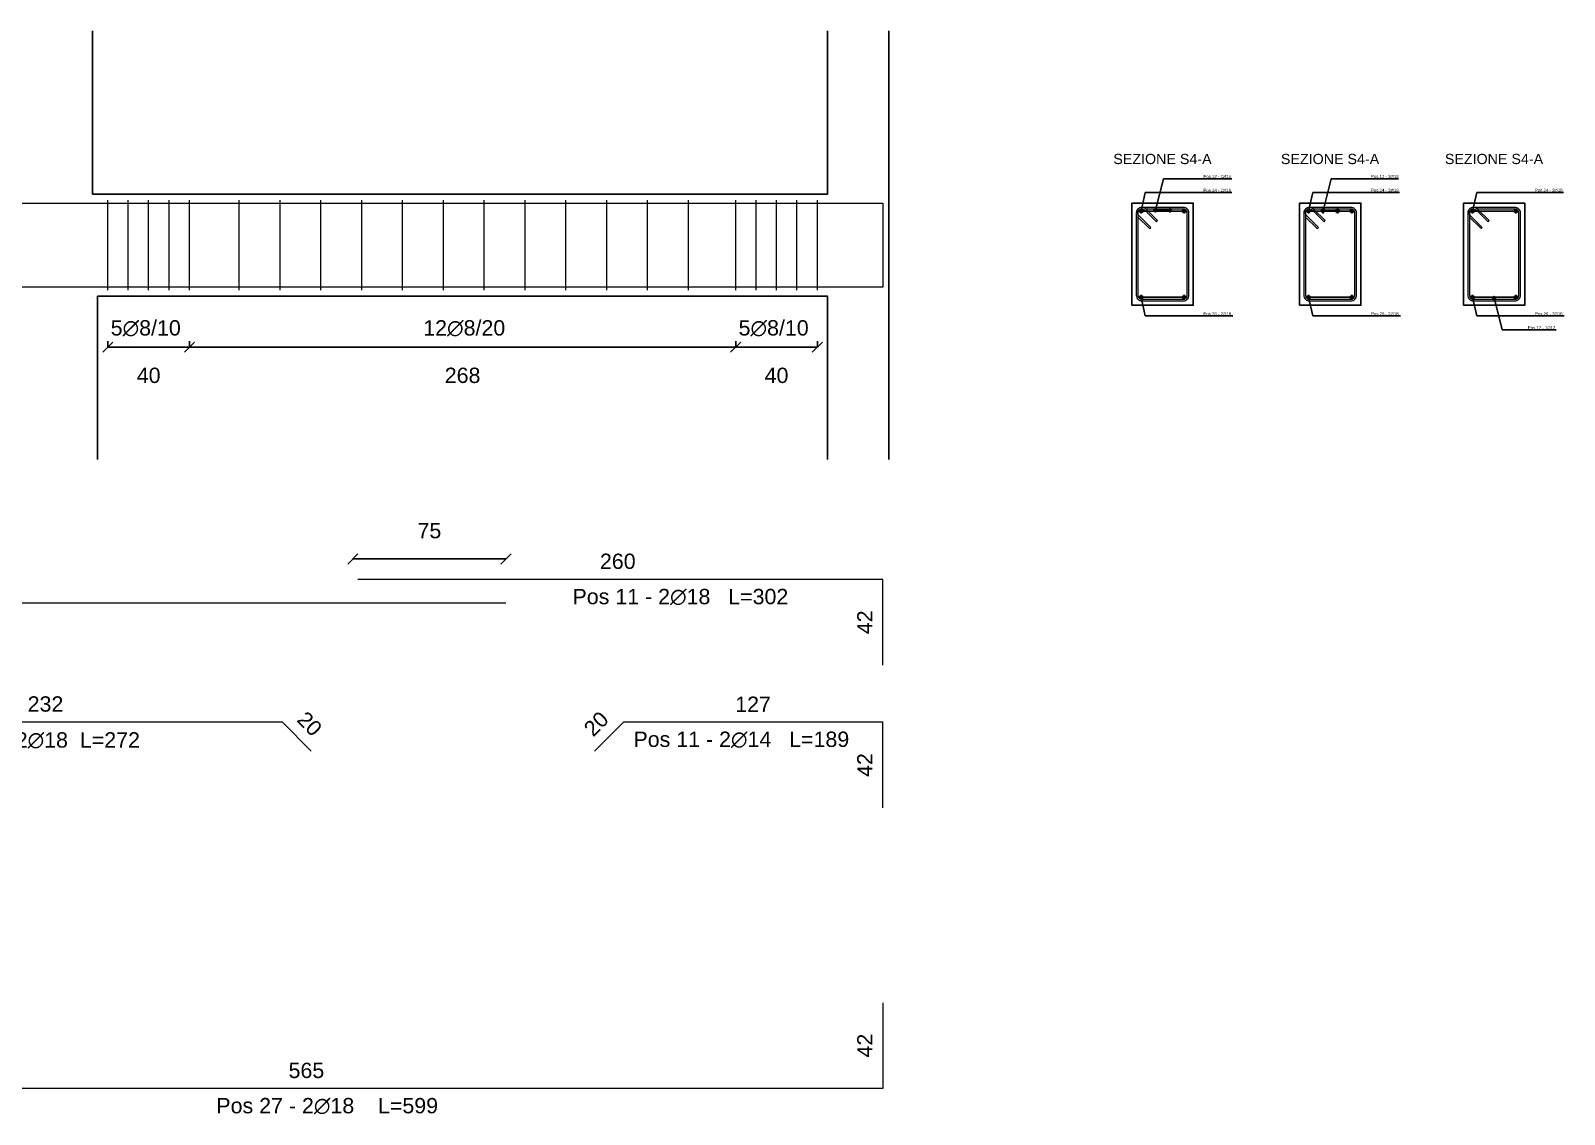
# Model space of a CAD drawing. Header units: millimetres. Extents: x -455371 to 117772, y -78417 to 116564.
# Drawn here: x -255903 to -248392, y -16116 to -10811 of the extents above; entities that cross this region are included whole.
import ezdxf
from ezdxf import colors
from ezdxf.entities.mleader import LeaderData, LeaderLine
from ezdxf.math import Vec2, Vec3

# ---------------------------------------------------------------- set-up
doc = ezdxf.new("R2010")
doc.units = ezdxf.units.MM
doc.linetypes.add('CENTER2', pattern=[28.575, 19.05, -3.175, 3.175, -3.175])
doc.layers.get('0').update_dxf_attribs({"color": 255})
for name, color, linetype, lineweight in [('armature', 5, 'Continuous', 18), ('Cls', 7, 'Continuous', 25), ('quote', 5, 'Continuous', 15), ('Scritte', 7, 'Continuous', 15), ('staffe', 10, 'Continuous', 15)]:
    doc.layers.add(name, color=color, linetype=linetype, lineweight=lineweight)
doc.styles.get("Standard").update_dxf_attribs({"font": 'arial.ttf'})
doc.dimstyles.new('per distinte 1 a 50', dxfattribs={"dimtxt": 75, "dimasz": 150, "dimexe": 0.18, "dimexo": 250, "dimgap": 50, "dimtad": 1, "dimdec": 0, "dimlfac": 0.1, "dimzin": 0, "dimdsep": 46, "dimtxsty": 'Standard', "dimblk": 'NONE', "dimcen": 0, "dimse1": 1, "dimse2": 1, "dimsd1": 1, "dimsd2": 1, "dimadec": 0, "dimazin": 0, "dimtfac": 1, "dimtdec": 0, "dimtix": 1, "dimtofl": 0, "dimtmove": 0, "dimatfit": 3, "dimldrblk": 'NONE', "dimfxl": 250, "dimfxlon": 1, "dimtolj": 1, "dimtzin": 0, "dimarcsym": 2})
doc.dimstyles.new('scala1 a 50', dxfattribs={"dimtxt": 75, "dimasz": 50, "dimexe": 0.18, "dimexo": 250, "dimgap": 100, "dimtad": 2, "dimdec": 0, "dimlfac": 0.1, "dimzin": 0, "dimdsep": 46, "dimtxsty": 'Standard', "dimblk": 'OBLIQUE', "dimcen": -100, "dimadec": 0, "dimazin": 0, "dimtfac": 1, "dimtdec": 0, "dimtofl": 0, "dimtmove": 0, "dimatfit": 3, "dimfxl": 250, "dimfxlon": 1, "dimtolj": 1, "dimtzin": 0, "dimarcsym": 0})

# ---------------------------------------------------------------- blocks, each defined once
blk = doc.blocks.new('*U360')
at = {"layer": 'staffe'}
blk.add_lwpolyline([(0, -220), (0, 220)], dxfattribs=at)
blk = doc.blocks.new('*U361')
at = {"layer": 'Cls', "color": 0, "linetype": 'ByBlock', "lineweight": -2, "transparency": 16777216}
for p in [(0, 0), (100, 0), (200, 0), (300, 0), (400, 0)]:
    blk.add_blockref('*U360', p, dxfattribs=at)
blk = doc.blocks.new('*U372')
at = {"layer": 'staffe'}
blk.add_lwpolyline([(0, -220), (0, 220)], dxfattribs=at)
blk = doc.blocks.new('*U373')
at = {"layer": 'Cls', "color": 0, "linetype": 'ByBlock', "lineweight": -2, "transparency": 16777216}
for p in [(0, 0), (100, 0), (200, 0), (300, 0), (400, 0)]:
    blk.add_blockref('*U372', p, dxfattribs=at)
blk = doc.blocks.new('*U492')
at = {"layer": 'staffe'}
blk.add_lwpolyline([(0, -220), (0, 220)], dxfattribs=at)
blk = doc.blocks.new('*U493')
at = {"layer": 'Cls', "color": 0, "linetype": 'ByBlock', "lineweight": -2, "transparency": 16777216}
for p in [(0, 0), (200, 0), (400, 0), (600, 0), (800, 0), (1000, 0), (1200, 0), (1400, 0), (1600, 0), (1800, 0), (2000, 0), (2200, 0)]:
    blk.add_blockref('*U492', p, dxfattribs=at)
blk = doc.blocks.new('_Oblique')
at = {"color": 0, "linetype": 'ByBlock', "lineweight": -2}
blk.add_line((-0.5, -0.5), (0.5, 0.5), dxfattribs=at)
blk = doc.blocks.new('*D571')
at = {"layer": 'Defpoints', "color": 0, "transparency": 16777216}
for p in [(-252450.4, -12080.8), (-252050.4, -12080.8), (-252050.4, -12360.3)]:
    blk.add_point(p, dxfattribs=at)
at = {"layer": 'quote', "color": 0, "lineweight": -2, "transparency": 16777216}
for p, q in [((-252450.4, -12330.8), (-252450.4, -12360.5)), ((-252450.4, -12360.3), (-252050.4, -12360.3)), ((-252050.4, -12330.8), (-252050.4, -12360.5))]:
    blk.add_line(p, q, dxfattribs=at)
at = {"layer": 'quote', "color": 0, "lineweight": -2, "transparency": 16777216, "xscale": 50, "yscale": 50, "zscale": 50, "rotation": 180}
blk.add_blockref('_Oblique', (-252450.4, -12360.3), dxfattribs=at)
at = {"layer": 'quote', "color": 0, "lineweight": -2, "transparency": 16777216, "xscale": 50, "yscale": 50, "zscale": 50}
blk.add_blockref('_Oblique', (-252050.4, -12360.3), dxfattribs=at)
at = {"layer": 'quote', "color": 0, "transparency": 16777216, "insert": (-252250.4, -12498.6), "char_height": 75, "attachment_point": 5}
blk.add_mtext('\\A1;40', dxfattribs=at)
blk = doc.blocks.new('*D618')
at = {"layer": 'Defpoints', "color": 0, "transparency": 16777216}
for p in [(-255525.4, -12080.8), (-255125.4, -12080.8), (-255125.4, -12360.3)]:
    blk.add_point(p, dxfattribs=at)
at = {"layer": 'quote', "color": 0, "lineweight": -2, "transparency": 16777216}
for p, q in [((-255525.4, -12330.8), (-255525.4, -12360.5)), ((-255525.4, -12360.3), (-255125.4, -12360.3)), ((-255125.4, -12330.8), (-255125.4, -12360.5))]:
    blk.add_line(p, q, dxfattribs=at)
at = {"layer": 'quote', "color": 0, "lineweight": -2, "transparency": 16777216, "xscale": 50, "yscale": 50, "zscale": 50, "rotation": 180}
blk.add_blockref('_Oblique', (-255525.4, -12360.3), dxfattribs=at)
at = {"layer": 'quote', "color": 0, "lineweight": -2, "transparency": 16777216, "xscale": 50, "yscale": 50, "zscale": 50}
blk.add_blockref('_Oblique', (-255125.4, -12360.3), dxfattribs=at)
at = {"layer": 'quote', "color": 0, "transparency": 16777216, "insert": (-255325.4, -12498.6), "char_height": 75, "attachment_point": 5}
blk.add_mtext('\\A1;40', dxfattribs=at)
blk = doc.blocks.new('*D671')
at = {"layer": 'Defpoints', "color": 0, "transparency": 16777216}
for p in [(-255125.4, -12080.8), (-252450.4, -12080.8), (-252450.4, -12360.3)]:
    blk.add_point(p, dxfattribs=at)
at = {"layer": 'quote', "color": 0, "lineweight": -2, "transparency": 16777216}
for p, q in [((-255125.4, -12330.8), (-255125.4, -12360.5)), ((-255125.4, -12360.3), (-252450.4, -12360.3)), ((-252450.4, -12330.8), (-252450.4, -12360.5))]:
    blk.add_line(p, q, dxfattribs=at)
at = {"layer": 'quote', "color": 0, "lineweight": -2, "transparency": 16777216, "xscale": 50, "yscale": 50, "zscale": 50, "rotation": 180}
blk.add_blockref('_Oblique', (-255125.4, -12360.3), dxfattribs=at)
at = {"layer": 'quote', "color": 0, "lineweight": -2, "transparency": 16777216, "xscale": 50, "yscale": 50, "zscale": 50}
blk.add_blockref('_Oblique', (-252450.4, -12360.3), dxfattribs=at)
at = {"layer": 'quote', "color": 0, "transparency": 16777216, "insert": (-253787.9, -12498.6), "char_height": 75, "attachment_point": 5}
blk.add_mtext('\\A1;268', dxfattribs=at)
blk = doc.blocks.new('*D1281')
at = {"layer": 'Defpoints', "color": 0, "transparency": 16777216}
for p in [(-251730.4, -15569.6), (-251730.4, -15569.6), (-251730.4, -15989.6)]:
    blk.add_point(p, dxfattribs=at)
at = {"layer": 'quote', "color": 0, "transparency": 16777216, "insert": (-251818, -15779.6), "char_height": 75, "attachment_point": 5, "rotation": 90}
blk.add_mtext('\\A1;42', dxfattribs=at)
blk = doc.blocks.new('_None')
blk = doc.blocks.new('*D1282')
at = {"layer": 'Defpoints', "color": 0, "transparency": 16777216}
for p in [(-257375.4, -15989.6), (-257375.4, -15989.6), (-251730.4, -15989.6)]:
    blk.add_point(p, dxfattribs=at)
at = {"layer": 'quote', "color": 0, "transparency": 16777216, "insert": (-254552.9, -15901.3), "char_height": 75, "attachment_point": 5}
blk.add_mtext('\\A1;565', dxfattribs=at)
blk = doc.blocks.new('*D1289')
at = {"layer": 'Defpoints', "color": 0, "transparency": 16777216}
for p in [(-251730.4, -13497.2), (-251730.4, -13497.2), (-251730.4, -13917.2)]:
    blk.add_point(p, dxfattribs=at)
at = {"layer": 'quote', "color": 0, "transparency": 16777216, "insert": (-251818, -13707.2), "char_height": 75, "attachment_point": 5, "rotation": 90}
blk.add_mtext('\\A1;42', dxfattribs=at)
blk = doc.blocks.new('*D1290')
at = {"layer": 'Defpoints', "color": 0, "transparency": 16777216}
for p in [(-254325.4, -13497.2), (-254325.4, -13497.2), (-251730.4, -13497.2)]:
    blk.add_point(p, dxfattribs=at)
at = {"layer": 'quote', "color": 0, "transparency": 16777216, "insert": (-253027.9, -13408.9), "char_height": 75, "attachment_point": 5}
blk.add_mtext('\\A1;260', dxfattribs=at)
blk = doc.blocks.new('*D1291')
at = {"layer": 'Defpoints', "color": 0, "transparency": 16777216}
for p in [(-254325.4, -13397), (-254325.4, -13497.2), (-253575.4, -13613.1)]:
    blk.add_point(p, dxfattribs=at)
at = {"layer": 'quote', "color": 0, "lineweight": -2, "transparency": 16777216}
for p, q in [((-254325.4, -13397), (-254325.4, -13396.8)), ((-253575.4, -13397), (-254325.4, -13397)), ((-253575.4, -13397), (-253575.4, -13396.8))]:
    blk.add_line(p, q, dxfattribs=at)
at = {"layer": 'quote', "color": 0, "lineweight": -2, "transparency": 16777216, "xscale": 50, "yscale": 50, "zscale": 50, "rotation": 180}
blk.add_blockref('_Oblique', (-254325.4, -13397), dxfattribs=at)
at = {"layer": 'quote', "color": 0, "lineweight": -2, "transparency": 16777216, "xscale": 50, "yscale": 50, "zscale": 50}
blk.add_blockref('_Oblique', (-253575.4, -13397), dxfattribs=at)
at = {"layer": 'quote', "color": 0, "transparency": 16777216, "insert": (-253950.4, -13258.8), "char_height": 75, "attachment_point": 5}
blk.add_mtext('\\A1;75', dxfattribs=at)
blk = doc.blocks.new('*D1296')
at = {"layer": 'Defpoints', "color": 0, "transparency": 16777216}
for p in [(-254670.6, -14195.9), (-254670.6, -14195.9), (-254529.2, -14337.3)]:
    blk.add_point(p, dxfattribs=at)
at = {"layer": 'quote', "color": 0, "transparency": 16777216, "insert": (-254537.5, -14204.2), "char_height": 75, "attachment_point": 5, "rotation": 315}
blk.add_mtext('\\A1;20', dxfattribs=at)
blk = doc.blocks.new('*D1297')
at = {"layer": 'Defpoints', "color": 0, "transparency": 16777216}
for p in [(-256990.6, -14195.9), (-254670.6, -14195.9), (-254670.6, -14195.9)]:
    blk.add_point(p, dxfattribs=at)
at = {"layer": 'quote', "color": 0, "transparency": 16777216, "insert": (-255830.6, -14107.6), "char_height": 75, "attachment_point": 5}
blk.add_mtext('\\A1;232', dxfattribs=at)
blk = doc.blocks.new('*D1301')
at = {"layer": 'Defpoints', "color": 0, "transparency": 16777216}
for p in [(-251730.4, -14195.9), (-251730.4, -14195.9), (-251730.4, -14615.9)]:
    blk.add_point(p, dxfattribs=at)
at = {"layer": 'quote', "color": 0, "transparency": 16777216, "insert": (-251818, -14405.9), "char_height": 75, "attachment_point": 5, "rotation": 90}
blk.add_mtext('\\A1;42', dxfattribs=at)
blk = doc.blocks.new('*D1302')
at = {"layer": 'Defpoints', "color": 0, "transparency": 16777216}
for p in [(-253000.4, -14195.9), (-253000.4, -14195.9), (-251730.4, -14195.9)]:
    blk.add_point(p, dxfattribs=at)
at = {"layer": 'quote', "color": 0, "transparency": 16777216, "insert": (-252365.4, -14108.3), "char_height": 75, "attachment_point": 5}
blk.add_mtext('\\A1;127', dxfattribs=at)
blk = doc.blocks.new('*D1303')
at = {"layer": 'Defpoints', "color": 0, "transparency": 16777216}
for p in [(-253000.4, -14195.9), (-253000.4, -14195.9), (-253141.8, -14337.3)]:
    blk.add_point(p, dxfattribs=at)
at = {"layer": 'quote', "color": 0, "transparency": 16777216, "insert": (-253133.5, -14204.2), "char_height": 75, "attachment_point": 5, "rotation": 45}
blk.add_mtext('\\A1;20', dxfattribs=at)
blk = doc.blocks.new('*U1246')
at = {"layer": 'Cls', "color": 0, "linetype": 'CENTER2', "transparency": 16777216}
for p, q in [((-12.5, 0), (-1.8, 0)), ((0, 1.8), (0, 12.5)), ((1.8, 0), (12.5, 0)), ((0, -12.5), (0, -1.8))]:
    blk.add_line(p, q, dxfattribs=at)
at = {"layer": 'Cls', "color": 0, "linetype": 'Continuous', "transparency": 16777216}
for p, q in [((-0.9, 0), (0.9, 0)), ((0, -0.9), (0, 0.9))]:
    blk.add_line(p, q, dxfattribs=at)
blk = doc.blocks.new('*U1247')
at = {"layer": 'Cls', "color": 0, "linetype": 'CENTER2', "transparency": 16777216}
for p, q in [((-12.5, 0), (-1.8, 0)), ((0, 1.8), (0, 12.5)), ((1.8, 0), (12.5, 0)), ((0, -12.5), (0, -1.8))]:
    blk.add_line(p, q, dxfattribs=at)
at = {"layer": 'Cls', "color": 0, "linetype": 'Continuous', "transparency": 16777216}
for p, q in [((-0.9, 0), (0.9, 0)), ((0, -0.9), (0, 0.9))]:
    blk.add_line(p, q, dxfattribs=at)
blk = doc.blocks.new('*U1248')
at = {"layer": 'Cls', "color": 0, "linetype": 'CENTER2', "transparency": 16777216}
for p, q in [((-12.5, 0), (-1.8, 0)), ((0, 1.8), (0, 12.5)), ((1.8, 0), (12.5, 0)), ((0, -12.5), (0, -1.8))]:
    blk.add_line(p, q, dxfattribs=at)
at = {"layer": 'Cls', "color": 0, "linetype": 'Continuous', "transparency": 16777216}
for p, q in [((-0.9, 0), (0.9, 0)), ((0, -0.9), (0, 0.9))]:
    blk.add_line(p, q, dxfattribs=at)
blk = doc.blocks.new('*U1249')
at = {"layer": 'Cls', "color": 0, "linetype": 'CENTER2', "transparency": 16777216}
for p, q in [((-12.5, 0), (-1.8, 0)), ((0, 1.8), (0, 12.5)), ((1.8, 0), (12.5, 0)), ((0, -12.5), (0, -1.8))]:
    blk.add_line(p, q, dxfattribs=at)
at = {"layer": 'Cls', "color": 0, "linetype": 'Continuous', "transparency": 16777216}
for p, q in [((-0.9, 0), (0.9, 0)), ((0, -0.9), (0, 0.9))]:
    blk.add_line(p, q, dxfattribs=at)
blk = doc.blocks.new('*U1250')
at = {"layer": 'Cls', "color": 0, "linetype": 'CENTER2', "transparency": 16777216}
for p, q in [((-12.5, 0), (-1.8, 0)), ((0, 1.8), (0, 12.5)), ((1.8, 0), (12.5, 0)), ((0, -12.5), (0, -1.8))]:
    blk.add_line(p, q, dxfattribs=at)
at = {"layer": 'Cls', "color": 0, "linetype": 'Continuous', "transparency": 16777216}
for p, q in [((-0.9, 0), (0.9, 0)), ((0, -0.9), (0, 0.9))]:
    blk.add_line(p, q, dxfattribs=at)
blk = doc.blocks.new('*U1251')
at = {"layer": 'Cls', "color": 0, "linetype": 'CENTER2', "transparency": 16777216}
for p, q in [((-12.5, 0), (-1.8, 0)), ((0, 1.8), (0, 12.5)), ((1.8, 0), (12.5, 0)), ((0, -12.5), (0, -1.8))]:
    blk.add_line(p, q, dxfattribs=at)
at = {"layer": 'Cls', "color": 0, "linetype": 'Continuous', "transparency": 16777216}
for p, q in [((-0.9, 0), (0.9, 0)), ((0, -0.9), (0, 0.9))]:
    blk.add_line(p, q, dxfattribs=at)
blk = doc.blocks.new('*U1252')
at = {"layer": 'Cls', "color": 0, "linetype": 'CENTER2', "transparency": 16777216}
for p, q in [((-12.5, 0), (-1.8, 0)), ((0, 1.8), (0, 12.5)), ((1.8, 0), (12.5, 0)), ((0, -12.5), (0, -1.8))]:
    blk.add_line(p, q, dxfattribs=at)
at = {"layer": 'Cls', "color": 0, "linetype": 'Continuous', "transparency": 16777216}
for p, q in [((-0.9, 0), (0.9, 0)), ((0, -0.9), (0, 0.9))]:
    blk.add_line(p, q, dxfattribs=at)
blk = doc.blocks.new('*U1253')
at = {"layer": 'Cls', "color": 0, "linetype": 'CENTER2', "transparency": 16777216}
for p, q in [((-12.5, 0), (-1.8, 0)), ((0, 1.8), (0, 12.5)), ((1.8, 0), (12.5, 0)), ((0, -12.5), (0, -1.8))]:
    blk.add_line(p, q, dxfattribs=at)
at = {"layer": 'Cls', "color": 0, "linetype": 'Continuous', "transparency": 16777216}
for p, q in [((-0.9, 0), (0.9, 0)), ((0, -0.9), (0, 0.9))]:
    blk.add_line(p, q, dxfattribs=at)
blk = doc.blocks.new('*U1254')
at = {"layer": 'Cls', "color": 0, "linetype": 'CENTER2', "transparency": 16777216}
for p, q in [((-12.5, 0), (-1.8, 0)), ((0, 1.8), (0, 12.5)), ((1.8, 0), (12.5, 0)), ((0, -12.5), (0, -1.8))]:
    blk.add_line(p, q, dxfattribs=at)
at = {"layer": 'Cls', "color": 0, "linetype": 'Continuous', "transparency": 16777216}
for p, q in [((-0.9, 0), (0.9, 0)), ((0, -0.9), (0, 0.9))]:
    blk.add_line(p, q, dxfattribs=at)
blk = doc.blocks.new('*U1255')
at = {"layer": 'Cls', "color": 0, "linetype": 'CENTER2', "transparency": 16777216}
for p, q in [((-12.5, 0), (-1.8, 0)), ((0, 1.8), (0, 12.5)), ((1.8, 0), (12.5, 0)), ((0, -12.5), (0, -1.8))]:
    blk.add_line(p, q, dxfattribs=at)
at = {"layer": 'Cls', "color": 0, "linetype": 'Continuous', "transparency": 16777216}
for p, q in [((-0.9, 0), (0.9, 0)), ((0, -0.9), (0, 0.9))]:
    blk.add_line(p, q, dxfattribs=at)
blk = doc.blocks.new('*U1256')
at = {"layer": 'Cls', "color": 0, "linetype": 'CENTER2', "transparency": 16777216}
for p, q in [((-12.5, 0), (-1.8, 0)), ((0, 1.8), (0, 12.5)), ((1.8, 0), (12.5, 0)), ((0, -12.5), (0, -1.8))]:
    blk.add_line(p, q, dxfattribs=at)
at = {"layer": 'Cls', "color": 0, "linetype": 'Continuous', "transparency": 16777216}
for p, q in [((-0.9, 0), (0.9, 0)), ((0, -0.9), (0, 0.9))]:
    blk.add_line(p, q, dxfattribs=at)
blk = doc.blocks.new('*U1257')
at = {"layer": 'Cls', "color": 0, "linetype": 'CENTER2', "transparency": 16777216}
for p, q in [((-12.5, 0), (-1.8, 0)), ((0, 1.8), (0, 12.5)), ((1.8, 0), (12.5, 0)), ((0, -12.5), (0, -1.8))]:
    blk.add_line(p, q, dxfattribs=at)
at = {"layer": 'Cls', "color": 0, "linetype": 'Continuous', "transparency": 16777216}
for p, q in [((-0.9, 0), (0.9, 0)), ((0, -0.9), (0, 0.9))]:
    blk.add_line(p, q, dxfattribs=at)
blk = doc.blocks.new('*U1245')
at = {"layer": 'Cls', "color": 0, "linetype": 'CENTER2', "transparency": 16777216}
for p, q in [((-9.5, 0), (-1.2, 0)), ((0, 1.2), (0, 9.5)), ((1.2, 0), (9.5, 0)), ((0, -9.5), (0, -1.2))]:
    blk.add_line(p, q, dxfattribs=at)
at = {"layer": 'Cls', "color": 0, "linetype": 'Continuous', "transparency": 16777216}
for p, q in [((-0.6, 0), (0.6, 0)), ((0, -0.6), (0, 0.6))]:
    blk.add_line(p, q, dxfattribs=at)
blk = doc.blocks.new('*U1275')
at = {"layer": 'Cls', "color": 0, "linetype": 'CENTER2', "transparency": 16777216}
for p, q in [((-10.5, 0), (-1.4, 0)), ((0, 1.4), (0, 10.5)), ((1.4, 0), (10.5, 0)), ((0, -10.5), (0, -1.4))]:
    blk.add_line(p, q, dxfattribs=at)
at = {"layer": 'Cls', "color": 0, "linetype": 'Continuous', "transparency": 16777216}
for p, q in [((-0.7, 0), (0.7, 0)), ((0, -0.7), (0, 0.7))]:
    blk.add_line(p, q, dxfattribs=at)
blk = doc.blocks.new('*U1276')
at = {"layer": 'Cls', "color": 0, "linetype": 'CENTER2', "transparency": 16777216}
for p, q in [((-10.5, 0), (-1.4, 0)), ((0, 1.4), (0, 10.5)), ((1.4, 0), (10.5, 0)), ((0, -10.5), (0, -1.4))]:
    blk.add_line(p, q, dxfattribs=at)
at = {"layer": 'Cls', "color": 0, "linetype": 'Continuous', "transparency": 16777216}
for p, q in [((-0.7, 0), (0.7, 0)), ((0, -0.7), (0, 0.7))]:
    blk.add_line(p, q, dxfattribs=at)
blk = doc.blocks.new('*U1277')
at = {"layer": 'Cls', "color": 0, "linetype": 'CENTER2', "transparency": 16777216}
for p, q in [((-12.5, 0), (-1.8, 0)), ((0, 1.8), (0, 12.5)), ((1.8, 0), (12.5, 0)), ((0, -12.5), (0, -1.8))]:
    blk.add_line(p, q, dxfattribs=at)
at = {"layer": 'Cls', "color": 0, "linetype": 'Continuous', "transparency": 16777216}
for p, q in [((-0.9, 0), (0.9, 0)), ((0, -0.9), (0, 0.9))]:
    blk.add_line(p, q, dxfattribs=at)
blk = doc.blocks.new('*U1258')
at = {"layer": 'Cls', "color": 0, "linetype": 'CENTER2', "transparency": 16777216}
for p, q in [((-12.5, 0), (-1.8, 0)), ((0, 1.8), (0, 12.5)), ((1.8, 0), (12.5, 0)), ((0, -12.5), (0, -1.8))]:
    blk.add_line(p, q, dxfattribs=at)
at = {"layer": 'Cls', "color": 0, "linetype": 'Continuous', "transparency": 16777216}
for p, q in [((-0.9, 0), (0.9, 0)), ((0, -0.9), (0, 0.9))]:
    blk.add_line(p, q, dxfattribs=at)

msp = doc.modelspace()

# ---------------------------------------------------------------- linework, layer by layer
at = {"layer": 'armature'}
msp.add_lwpolyline([(-265470.4, -11654.8), (-251730.4, -11654.8), (-251730.4, -12066.8), (-265470.4, -12066.8)], close=True, dxfattribs=at)
for points in [[(-251730.4, -13917.2), (-251730.4, -13497.2), (-252100.4, -13497.2), (-253925.4, -13497.2), (-254300.4, -13497.2)], [(-253575.4, -13613.1), (-258950.4, -13613.1)], [(-254529.2, -14337.3), (-254670.6, -14195.9), (-255080.6, -14195.9), (-256580.6, -14195.9), (-256990.6, -14195.9), (-257132, -14337.3)], [(-251730.4, -14615.9), (-251730.4, -14195.9), (-252100.4, -14195.9), (-252500.4, -14195.9), (-253000.4, -14195.9), (-253141.8, -14337.3)], [(-251730.4, -15569.6), (-251730.4, -15989.6), (-252100.4, -15989.6), (-253925.4, -15989.6), (-256400.4, -15989.6), (-257000.4, -15989.6), (-257375.4, -15989.6)]]:
    msp.add_lwpolyline(points, dxfattribs=at)
for centre, radius in [((-250465.3, -11693.8), 9), ((-250394.8, -11690.8), 7), ((-250324.4, -11690.8), 7), ((-250254, -11693.8), 9), ((-249644.5, -11693.8), 9), ((-249574, -11692.8), 9), ((-249503.6, -11692.8), 9), ((-249433.2, -11693.8), 9), ((-248841.5, -11693.8), 9), ((-248630.2, -11693.8), 9), ((-250465.3, -12115.8), 9), ((-250254, -12115.8), 9), ((-249644.5, -12115.8), 9), ((-249433.2, -12115.8), 9), ((-248841.5, -12115.8), 9), ((-248735.9, -12119.8), 6), ((-248630.2, -12115.8), 9)]:
    msp.add_circle(centre, radius, dxfattribs=at)
at = {"layer": 'Cls'}
for points in [[(-252000.4, -10810.8), (-252000.4, -11610.8), (-255600.4, -11610.8), (-255600.4, -10810.8)], [(-251700.4, -12910.8), (-251700.4, -10810.8)], [(-250509.6, -11654.8), (-250509.6, -12154.8), (-250209.6, -12154.8), (-250209.6, -11654.8), (-250509.6, -11654.8)], [(-249688.8, -11654.8), (-249688.8, -12154.8), (-249388.8, -12154.8), (-249388.8, -11654.8), (-249688.8, -11654.8)], [(-248885.9, -11654.8), (-248885.9, -12154.8), (-248585.9, -12154.8), (-248585.9, -11654.8), (-248885.9, -11654.8)], [(-255575.4, -12110.8), (-252000.4, -12110.8)], [(-255575.4, -12910.8), (-255575.4, -12110.8), (-252000.4, -12110.8), (-252000.4, -12910.8)]]:
    msp.add_lwpolyline(points, dxfattribs=at)
msp.add_lwpolyline([(-255600.4, -12110.8), (-255600.4, -12110.8)], close=True, dxfattribs=at)
for p in [(-250394.6, -11696.4), (-250324.6, -11696.4), (-249573.8, -11696.4), (-249503.8, -11696.4), (-248736.1, -12113.2)]:
    msp.add_point(p, dxfattribs=at)
at = {"layer": 'staffe'}
for points in [[(-250488.6, -11703.8), (-250488.6, -12105.8, 0.414214), (-250460.6, -12133.8), (-250258.6, -12133.8, 0.414214), (-250230.6, -12105.8), (-250230.6, -11703.8, 0.414214), (-250258.6, -11675.8), (-250460.6, -11675.8, 0.414214)], [(-249667.8, -11703.8), (-249667.8, -12105.8, 0.414214), (-249639.8, -12133.8), (-249437.8, -12133.8, 0.414214), (-249409.8, -12105.8), (-249409.8, -11703.8, 0.414214), (-249437.8, -11675.8), (-249639.8, -11675.8, 0.414214)], [(-248864.9, -11703.8), (-248864.9, -12105.8, 0.414214), (-248836.9, -12133.8), (-248634.9, -12133.8, 0.414214), (-248606.9, -12105.8), (-248606.9, -11703.8, 0.414214), (-248634.9, -11675.8), (-248836.9, -11675.8, 0.414214)]]:
    msp.add_lwpolyline(points, format="xyb", close=True, dxfattribs=at)
for points in [[(-250480.4, -11723.6), (-250423.4, -11779.8), (-250417.8, -11774.1), (-250474.8, -11717.9, -1), (-250446.5, -11689.7), (-250389.5, -11745.9), (-250383.9, -11740.2), (-250440.8, -11684, 0.668179), (-250488.6, -11703.8)], [(-250460.6, -11683.8), (-250460.6, -11683.8, 0.414214), (-250480.6, -11703.8), (-250480.6, -12105.8, 0.414214), (-250460.6, -12125.8), (-250258.6, -12125.8, 0.414214), (-250238.6, -12105.8), (-250238.6, -11703.8, 0.414214), (-250258.6, -11683.8), (-250441, -11683.8)], [(-249659.6, -11723.6), (-249602.6, -11779.8), (-249597, -11774.1), (-249654, -11717.9, -1), (-249625.7, -11689.7), (-249568.7, -11745.9), (-249563.1, -11740.2), (-249620, -11684, 0.668179), (-249667.8, -11703.8)], [(-249639.8, -11683.8), (-249639.8, -11683.8, 0.414214), (-249659.8, -11703.8), (-249659.8, -12105.8, 0.414214), (-249639.8, -12125.8), (-249437.8, -12125.8, 0.414214), (-249417.8, -12105.8), (-249417.8, -11703.8, 0.414214), (-249437.8, -11683.8), (-249620.2, -11683.8)], [(-248856.7, -11723.6), (-248799.7, -11779.8), (-248794.1, -11774.1), (-248851, -11717.9, -1), (-248822.8, -11689.7), (-248765.8, -11745.9), (-248760.1, -11740.2), (-248817.1, -11684, 0.668179), (-248864.9, -11703.8)], [(-248836.9, -11683.8), (-248836.9, -11683.8, 0.414214), (-248856.9, -11703.8), (-248856.9, -12105.8, 0.414214), (-248836.9, -12125.8), (-248634.9, -12125.8, 0.414214), (-248614.9, -12105.8), (-248614.9, -11703.8, 0.414214), (-248634.9, -11683.8), (-248817.3, -11683.8)]]:
    msp.add_lwpolyline(points, format="xyb", dxfattribs=at)
for centre in [(-250460.6, -11703.8), (-249639.8, -11703.8), (-248836.9, -11703.8)]:
    msp.add_arc(centre, 28, 224.41531, 225, dxfattribs=at)

# ---------------------------------------------------------------- block references
at = {"layer": 'Cls'}
msp.add_blockref('*U361', (-255525.4, -11860.8), dxfattribs=at)
at = {"layer": 'Cls', "xscale": -1}
for name, p in [('*U493', (-252681.9, -11860.8)), ('*U373', (-252050.4, -11860.8))]:
    msp.add_blockref(name, p, dxfattribs=at)
at = {"layer": 'Cls', "linetype": 'CENTER2'}
for name, p in [('*U1247', (-250465.3, -11693.8)), ('*U1276', (-250394.8, -11690.8)), ('*U1275', (-250324.4, -11690.8)), ('*U1246', (-250254, -11693.8)), ('*U1251', (-249644.5, -11693.8)), ('*U1258', (-249574, -11692.8)), ('*U1277', (-249503.6, -11692.8)), ('*U1250', (-249433.2, -11693.8)), ('*U1255', (-248841.5, -11693.8)), ('*U1254', (-248630.2, -11693.8)), ('*U1249', (-250465.3, -12115.8)), ('*U1248', (-250254, -12115.8)), ('*U1253', (-249644.5, -12115.8)), ('*U1252', (-249433.2, -12115.8)), ('*U1257', (-248841.5, -12115.8)), ('*U1245', (-248735.9, -12119.8)), ('*U1256', (-248630.2, -12115.8))]:
    msp.add_blockref(name, p, dxfattribs=at)

# ---------------------------------------------------------------- texts
at = {"layer": 'Scritte'}
for s, width, insert, char_height, attachment_point in [('SEZIONE S4-A', 534.165, (-250601, -11413.8), 50, 1), ('SEZIONE S4-A', 534.165, (-249780.2, -11413.8), 50, 1), ('SEZIONE S4-A', 534.165, (-248977.3, -11413.8), 50, 1), ('5∅8/10 ', 371.945, (-255511.3, -12228.1), 75, 1), ('12∅8/20', 371.945, (-253980.7, -12228.1), 75, 1), ('5∅8/10 ', 371.945, (-252436.3, -12228.1), 75, 1), ('Pos 11 - 2∅18   L=302', 1084.771, (-252192.8, -13543.5), 75, 3), ('Pos 11 - 2∅18  L=272', 1084.771, (-256395.8, -14245.5), 75, 1), ('Pos 11 - 2∅14   L=189', 1084.771, (-251894.4, -14242.2), 75, 3), ('Pos 27 - 2∅18    L=599', 1084.771, (-253908, -16035.9), 75, 3)]:
    msp.add_mtext_dynamic_manual_height_columns(s, width=width, gutter_width=12.5, heights=[0], dxfattribs=dict(at, insert=insert, char_height=char_height, attachment_point=attachment_point))

# ---------------------------------------------------------------- dimensions: what is measured, and where the dimension line sits
at = {"layer": 'quote'}
for base, p1, p2, dimstyle, picture, middle in [((-255125.4, -12360.3), (-255525.4, -12080.8), (-255125.4, -12080.8), 'scala1 a 50', '*D618', (-255325.4, -12498.6)), ((-252450.3805821, -12360.3047562), (-255125.3805821, -12080.8030466), (-252450.3805821, -12080.8030466), 'scala1 a 50', '*D671', (-253787.8805821, -12498.5977303)), ((-252050.4, -12360.3), (-252450.4, -12080.8), (-252050.4, -12080.8), 'scala1 a 50', '*D571', (-252250.4, -12498.6)), ((-254670.6, -14195.9), (-256990.6, -14195.9), (-254670.6, -14195.9), 'per distinte 1 a 50', '*D1297', (-255830.6, -14107.6))]:
    dim = msp.add_linear_dim(base=base, p1=p1, p2=p2, dimstyle=dimstyle, dxfattribs=at)
    dim.commit()
    dim.dimension.update_dxf_attribs({"geometry": picture, "text_midpoint": middle})
for base, p1, p2, angle, dimstyle, picture, middle in [((-254325.4, -13397), (-253575.4, -13613.1), (-254325.4, -13497.2), 180, 'scala1 a 50', '*D1291', (-253950.4, -13258.8)), ((-254325.3805821, -13497.191869), (-251730.3805821, -13497.191869), (-254325.3805821, -13497.191869), 180, 'per distinte 1 a 50', '*D1290', (-253027.8805821, -13408.898895)), ((-251730.4, -13497.2), (-251730.4, -13917.2), (-251730.4, -13497.2), 90, 'per distinte 1 a 50', '*D1289', (-251818, -13707.2)), ((-253000.4, -14195.9), (-251730.4, -14195.9), (-253000.4, -14195.9), 180, 'per distinte 1 a 50', '*D1302', (-252365.4, -14108.3)), ((-251730.4, -14195.9), (-251730.4, -14615.9), (-251730.4, -14195.9), 90, 'per distinte 1 a 50', '*D1301', (-251818, -14405.9)), ((-251730.4, -15569.6), (-251730.4, -15989.6), (-251730.4, -15569.6), 90, 'per distinte 1 a 50', '*D1281', (-251818, -15779.6)), ((-257375.3805821, -15989.6245055), (-251730.3805821, -15989.6245055), (-257375.3805821, -15989.6245055), 180, 'per distinte 1 a 50', '*D1282', (-254552.8805821, -15901.3315314))]:
    dim = msp.add_linear_dim(base=base, p1=p1, p2=p2, angle=angle, dimstyle=dimstyle, dxfattribs=at)
    dim.commit()
    dim.dimension.update_dxf_attribs({"geometry": picture, "text_midpoint": middle})
for p1, p2, picture, middle in [((-254529.2, -14337.3), (-254670.6, -14195.9), '*D1296', (-254537.5, -14204.2)), ((-253141.8, -14337.3), (-253000.4, -14195.9), '*D1303', (-253133.5, -14204.2))]:
    dim = msp.add_aligned_dim(p1=p1, p2=p2, distance=0, dimstyle='per distinte 1 a 50', dxfattribs=at)
    dim.commit()
    dim.dimension.update_dxf_attribs({"geometry": picture, "text_midpoint": middle})

# ---------------------------------------------------------------- leaders
ml = msp.add_multileader_mtext('Standard', dxfattribs=at)
ml.set_content('Pos 12 - 2∅14 ', color=256)
ml.set_leader_properties()
ml.build(insert=Vec2(0, 0))
ml.multileader.update_dxf_attribs({"text_left_attachment_type": 6, "text_right_attachment_type": 6, "dogleg_length": 20, "arrow_head_size": 10})
ctx = ml.context
ctx.base_point, ctx.char_height, ctx.arrow_head_size, ctx.landing_gap_size, ctx.plane_origin = Vec3(-250209.6, -11535.3), 15, 10, 50, Vec3(-250324.4, -11689.8)
ctx.left_attachment, ctx.right_attachment = 6, 6
notes = []
notes.append((ctx, [(0, (1, 1, 0), (-250284.8, -11535.3), (1, 0), 75.2, [(1, [(-250324.4, -11689.8), (-250394.8, -11689.8), (-250355.6, -11535.3)], 0, [])])]))
ctx.mtext.insert, ctx.mtext.flow_direction = Vec3(-250159.6, -11517.3), 5
ml = msp.add_multileader_mtext('Standard', dxfattribs=at)
ml.set_content('Pos 12 - 2∅18', color=256)
ml.set_leader_properties()
ml.build(insert=Vec2(0, 0))
ml.multileader.update_dxf_attribs({"text_left_attachment_type": 6, "text_right_attachment_type": 6, "dogleg_length": 20, "arrow_head_size": 10})
ctx = ml.context
ctx.base_point, ctx.char_height, ctx.arrow_head_size, ctx.landing_gap_size, ctx.plane_origin = Vec3(-249388.8, -11535.3), 15, 10, 50, Vec3(-249503.6, -11689.8)
ctx.left_attachment, ctx.right_attachment = 6, 6
notes.append((ctx, [(0, (1, 1, 0), (-249464, -11535.3), (1, 0), 75.2, [(1, [(-249503.6, -11692.8), (-249574, -11692.8), (-249534.8, -11535.3)], 0, [])])]))
ctx.mtext.insert, ctx.mtext.flow_direction = Vec3(-249338.8, -11517.3), 5
ml = msp.add_multileader_mtext('Standard', dxfattribs=at)
ml.set_content('Pos 24 - 2∅18 ', color=256)
ml.set_leader_properties()
ml.build(insert=Vec2(0, 0))
ml.multileader.update_dxf_attribs({"text_left_attachment_type": 6, "text_right_attachment_type": 6, "dogleg_length": 20, "arrow_head_size": 10})
ctx = ml.context
ctx.base_point, ctx.char_height, ctx.arrow_head_size, ctx.landing_gap_size, ctx.plane_origin = Vec3(-250209.6, -11602.4), 15, 10, 50, Vec3(-250253.4, -11691.5)
ctx.left_attachment, ctx.right_attachment = 6, 6
notes.append((ctx, [(0, (1, 1, 0), (-250229.9, -11602.4), (1, 0), 20.3, [(1, [(-250254, -11693.8), (-250465.3, -11693.8), (-250445, -11602.4)], 0, [])])]))
ctx.mtext.insert, ctx.mtext.flow_direction = Vec3(-250159.6, -11584.4), 5
ml = msp.add_multileader_mtext('Standard', dxfattribs=at)
ml.set_content('Pos 24 - 2∅18 ', color=256)
ml.set_leader_properties()
ml.build(insert=Vec2(0, 0))
ml.multileader.update_dxf_attribs({"text_left_attachment_type": 6, "text_right_attachment_type": 6, "dogleg_length": 20, "arrow_head_size": 10})
ctx = ml.context
ctx.base_point, ctx.char_height, ctx.arrow_head_size, ctx.landing_gap_size, ctx.plane_origin = Vec3(-249388.8, -11602.4), 15, 10, 50, Vec3(-249432.6, -11691.5)
ctx.left_attachment, ctx.right_attachment = 6, 6
notes.append((ctx, [(0, (1, 1, 0), (-249409.1, -11602.4), (1, 0), 20.3, [(1, [(-249433.2, -11693.8), (-249644.5, -11693.8), (-249624.2, -11602.4)], 0, [])])]))
ctx.mtext.insert, ctx.mtext.flow_direction = Vec3(-249338.8, -11584.4), 5
ml = msp.add_multileader_mtext('Standard', dxfattribs=at)
ml.set_content('Pos 24 - 2∅18 ', color=256)
ml.set_leader_properties()
ml.build(insert=Vec2(0, 0))
ml.multileader.update_dxf_attribs({"text_left_attachment_type": 6, "text_right_attachment_type": 6, "dogleg_length": 20, "arrow_head_size": 10})
ctx = ml.context
ctx.base_point, ctx.char_height, ctx.arrow_head_size, ctx.landing_gap_size, ctx.plane_origin = Vec3(-248585.9, -11602.4), 15, 10, 50, Vec3(-248629.6, -11691.5)
ctx.left_attachment, ctx.right_attachment = 6, 6
notes.append((ctx, [(0, (1, 1, 0), (-248606.2, -11602.4), (1, 0), 20.3, [(1, [(-248630.2, -11693.8), (-248841.5, -11693.8), (-248821.3, -11602.4)], 0, [])])]))
ctx.mtext.insert, ctx.mtext.flow_direction = Vec3(-248535.9, -11584.4), 5
ml = msp.add_multileader_mtext('Standard', dxfattribs=at)
ml.set_content('Pos 26 - 2∅18  ', color=256)
ml.set_leader_properties()
ml.build(insert=Vec2(0, 0))
ml.multileader.update_dxf_attribs({"text_left_attachment_type": 6, "text_right_attachment_type": 6, "dogleg_length": 20, "arrow_head_size": 10})
ctx = ml.context
ctx.base_point, ctx.char_height, ctx.arrow_head_size, ctx.landing_gap_size, ctx.plane_origin = Vec3(-250209.6, -12207.2), 15, 10, 50, Vec3(-250253.4, -12118.1)
ctx.left_attachment, ctx.right_attachment = 6, 6
notes.append((ctx, [(0, (1, 1, 0), (-250229.9, -12207.2), (1, 0), 20.3, [(1, [(-250254, -12115.8), (-250465.3, -12115.8), (-250445, -12207.2)], 0, [])])]))
ctx.mtext.insert, ctx.mtext.flow_direction = Vec3(-250159.6, -12189.2), 5
ml = msp.add_multileader_mtext('Standard', dxfattribs=at)
ml.set_content('Pos 26 - 2∅18  ', color=256)
ml.set_leader_properties()
ml.build(insert=Vec2(0, 0))
ml.multileader.update_dxf_attribs({"text_left_attachment_type": 6, "text_right_attachment_type": 6, "dogleg_length": 20, "arrow_head_size": 10})
ctx = ml.context
ctx.base_point, ctx.char_height, ctx.arrow_head_size, ctx.landing_gap_size, ctx.plane_origin = Vec3(-249388.8, -12207.2), 15, 10, 50, Vec3(-249432.6, -12118.1)
ctx.left_attachment, ctx.right_attachment = 6, 6
notes.append((ctx, [(0, (1, 1, 0), (-249409.1, -12207.2), (1, 0), 20.3, [(1, [(-249433.2, -12115.8), (-249644.5, -12115.8), (-249624.2, -12207.2)], 0, [])])]))
ctx.mtext.insert, ctx.mtext.flow_direction = Vec3(-249338.8, -12189.2), 5
ml = msp.add_multileader_mtext('Standard', dxfattribs=at)
ml.set_content('Pos 26 - 2∅18  ', color=256)
ml.set_leader_properties()
ml.build(insert=Vec2(0, 0))
ml.multileader.update_dxf_attribs({"text_left_attachment_type": 6, "text_right_attachment_type": 6, "dogleg_length": 20, "arrow_head_size": 10})
ctx = ml.context
ctx.base_point, ctx.char_height, ctx.arrow_head_size, ctx.landing_gap_size, ctx.plane_origin = Vec3(-248585.9, -12207.2), 15, 10, 50, Vec3(-248629.6, -12118.1)
ctx.left_attachment, ctx.right_attachment = 6, 6
notes.append((ctx, [(0, (1, 1, 0), (-248606.2, -12207.2), (1, 0), 20.3, [(1, [(-248630.2, -12115.8), (-248841.5, -12115.8), (-248821.3, -12207.2)], 0, [])])]))
ctx.mtext.insert, ctx.mtext.flow_direction = Vec3(-248535.9, -12189.2), 5
ml = msp.add_multileader_mtext('Standard', dxfattribs=at)
ml.set_content('Pos 12 - 1∅12 ', color=256)
ml.set_leader_properties()
ml.build(insert=Vec2(0, 0))
ml.multileader.update_dxf_attribs({"text_left_attachment_type": 6, "text_right_attachment_type": 6, "dogleg_length": 20, "arrow_head_size": 10})
ctx = ml.context
ctx.base_point, ctx.char_height, ctx.arrow_head_size, ctx.landing_gap_size, ctx.plane_origin = Vec3(-248621.1, -12275.3), 15, 10, 50, Vec3(-248735.9, -12120.8)
ctx.left_attachment, ctx.right_attachment = 6, 6
notes.append((ctx, [(0, (1, 1, 0), (-248696.3, -12275.3), (1, 0), 75.2, [(0, [(-248735.9, -12120.8)], 0, [])])]))
ctx.mtext.insert, ctx.mtext.flow_direction = Vec3(-248571.1, -12257.3), 5
for ctx, leaders in notes:
    for number, flags, end, landing, length, lines in leaders:
        leader = LeaderData()
        leader.index, (leader.has_last_leader_line, leader.has_dogleg_vector, leader.attachment_direction) = number, flags
        leader.last_leader_point, leader.dogleg_vector, leader.dogleg_length = Vec3(end), Vec3(landing), length
        for number, points, colour, breaks in lines:
            line = LeaderLine()
            line.index, line.vertices, line.color, line.breaks = number, Vec3.list(points), colors.encode_raw_color(colour), breaks
            leader.lines.append(line)
        ctx.leaders.append(leader)

doc.saveas('drawing.dxf')
